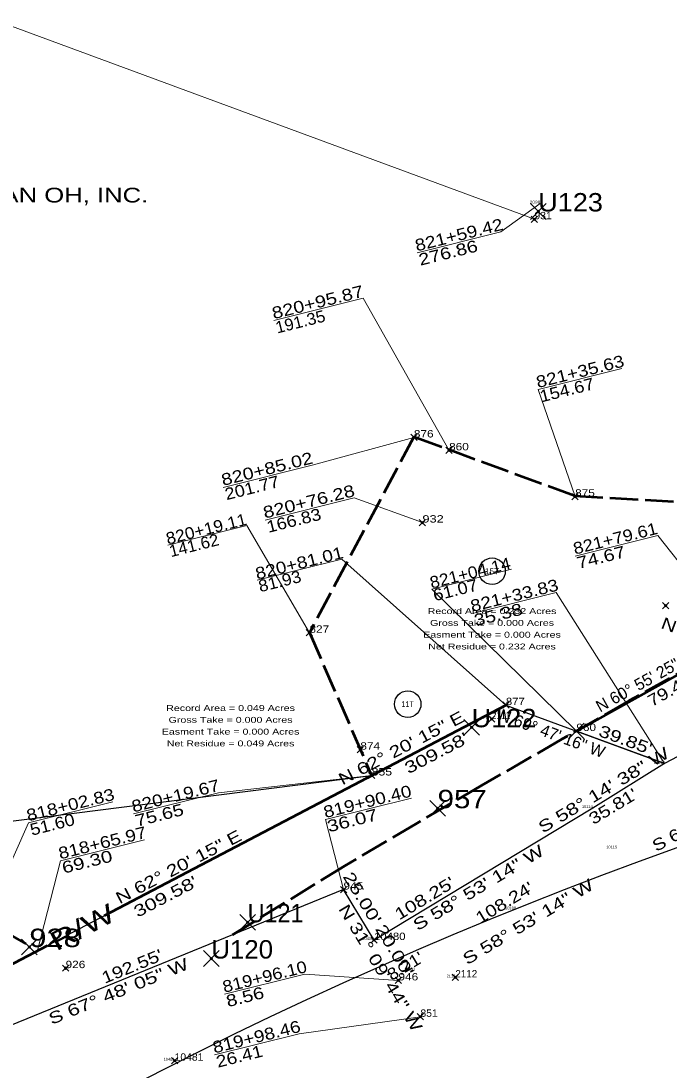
# Model space of a CAD drawing. Extents: x 1802000 to 1989153, y 371000 to 566163.
# Drawn here: x 1985985.6 to 1986260.3, y 561477.4 to 561921.9 of the extents above; entities that cross this region are included whole.
import ezdxf
from ezdxf.enums import TextEntityAlignment as Align

# ---------------------------------------------------------------- set-up
doc = ezdxf.new("R2010")
doc.units = 0
doc.header["$LTSCALE"] = 2
doc.header["$PDMODE"] = 32
doc.header["$PDSIZE"] = 1
doc.linetypes.add('LONG_DASHED', pattern=[7.5, 6, -1.5])
for name, color, linetype, lineweight in [('1', 7, 'Continuous', 13), ('24', 7, 'LONG_DASHED', 53), ('39', 7, 'Continuous', 13), ('40', 7, 'Continuous', 25), ('44', 7, 'Continuous', 53), ('54', 7, 'Continuous', 13), ('9', 7, 'Continuous', 13)]:
    doc.layers.add(name, color=color, linetype=linetype, lineweight=lineweight)
doc.layers.add('62', color=7, linetype='Continuous')

msp = doc.modelspace()

# ---------------------------------------------------------------- linework, layer by layer
at = {"layer": '1'}
for p, q in [((1986188.918, 561832.47), (1986205.689, 561844.529)), ((1986188.918, 561832.47), (1986153.477, 561823.607)), ((1986130.705, 561804.367), (1986092.819, 561794.892)), ((1986130.705, 561804.367), (1986167.048, 561739.938)), ((1986109.622, 561733.836), (1986152.126, 561745.406)), ((1986109.622, 561733.836), (1986071.354, 561724.265)), ((1986126.824, 561719.864), (1986089.091, 561710.428)), ((1986126.824, 561719.864), (1986155.747, 561709.35)), ((1986081.342, 561708.121), (1986047.85, 561699.745)), ((1986081.342, 561708.121), (1986107.879, 561662.661)), ((1986255.578, 561703.918), (1986220.519, 561695.15)), ((1986255.578, 561703.918), (1986290.384, 561659.608)), ((1986121.598, 561693.886), (1986085.698, 561684.908)), ((1986121.598, 561693.886), (1986191.129, 561632.011)), ((1986212.44, 561679.697), (1986176.961, 561670.824)), ((1986212.44, 561679.697), (1986258.379, 561607.252)), ((1986069.296, 561594.899), (1986134.212, 561602.177)), ((1986069.296, 561594.899), (1986033.358, 561585.912)), ((1986105.943, 561517.991), (1986071.915, 561509.48)), ((1986105.943, 561517.991), (1986145.599, 561515.354)), ((1986103.542, 561492.774), (1986154.913, 561499.951)), ((1986103.542, 561492.774), (1986067.68, 561483.805))]:
    msp.add_line(p, q, dxfattribs=at)
for points in [[(1986240.292, 561774.582), (1986204.812, 561765.709), (1986220.459, 561720.365)], [(1986193.472, 561689.559), (1986159.674, 561681.106), (1986220.985, 561621.019)], [(1986024.591, 561591.067), (1985988.806, 561582.118), (1985944.035, 561481.412)], [(1986151.181, 561592.643), (1986114.708, 561583.521), (1986122.313, 561553.861)], [(1986037.896, 561574.916), (1986002.34, 561566.023), (1985992.676, 561527.987)]]:
    msp.add_lwpolyline(points, dxfattribs=at)
at = {"layer": '24', "linetype": 'Continuous', "lineweight": 13}
msp.add_lwpolyline([(1985871.654, 561971.019), (1985925.638, 561951.075), (1985922.172, 561941.694), (1986203.225, 561837.86)], dxfattribs=at)
at = {"layer": '24'}
msp.add_lwpolyline([(1986694.76, 561758.623), (1986658.331, 561760.093), (1986636.487, 561760.101), (1986611.035, 561759.81), (1986554.661, 561755.908), (1986526.451, 561751.244), (1986511.773, 561748.564), (1986474.85, 561739.523), (1986444.992, 561730.056), (1986421.711, 561721.354), (1986396.586, 561710.704), (1986372.783, 561700.12), (1986345.332, 561687.624), (1986320.853, 561675.649), (1986300.109, 561664.822), (1986273.663, 561650.645), (1986243.256, 561633.833), (1986214.879, 561617.514), (1986180.839, 561597.951), (1986153.506, 561582.005), (1986122.918, 561563.947), (1986075.225, 561534.646)], dxfattribs=at)
at = {"layer": '40'}
for centre in [(1986185.255, 561688.708), (1986149.504, 561632.419)]:
    msp.add_circle(centre, 5.625, dxfattribs=at)
at = {"layer": '44', "linetype": 'LONG_DASHED'}
for p, q in [((1986220.252, 561720.615), (1986395.837, 561710.737)), ((1986107.92, 561662.737), (1986134.176, 561602.224))]:
    msp.add_line(p, q, dxfattribs=at)
at = {"layer": '44'}
for p, q in [((1986290.384, 561659.608), (1986220.985, 561621.019)), ((1986021.02, 561542.844), (1986191.129, 561632.011)), ((1985916.933, 561488.284), (1985996.869, 561530.184))]:
    msp.add_line(p, q, dxfattribs=at)
at = {"layer": '44', "linetype": 'LONG_DASHED'}
for points in [[(1986220.252, 561720.615), (1986152.169, 561745.618), (1986107.88, 561662.661)], [(1985863.777, 561525.693), (1985912.287, 561574.181), (1985989.824, 561529.625)]]:
    msp.add_lwpolyline(points, dxfattribs=at)
at = {"layer": '54'}
for p, q in [((1986201.489, 561837.813), (1986208.156, 561844.488)), ((1986201.489, 561844.488), (1986208.156, 561837.813)), ((1986201.892, 561836.525), (1986204.558, 561839.195)), ((1986201.892, 561839.195), (1986204.558, 561836.525)), ((1986150.793, 561744.071), (1986153.459, 561746.741)), ((1986150.793, 561746.741), (1986153.459, 561744.071)), ((1986165.714, 561738.603), (1986168.381, 561741.273)), ((1986165.714, 561741.273), (1986168.381, 561738.603)), ((1986219.126, 561719.03), (1986221.792, 561721.7)), ((1986219.126, 561721.7), (1986221.792, 561719.03)), ((1986154.414, 561708.014), (1986157.08, 561710.684)), ((1986154.414, 561710.684), (1986157.08, 561708.014)), ((1986257.449, 561672.798), (1986260.116, 561675.468)), ((1986257.449, 561675.468), (1986260.116, 561672.798)), ((1986106.546, 561661.326), (1986109.213, 561663.996)), ((1986106.546, 561663.996), (1986109.213, 561661.326)), ((1986189.796, 561630.676), (1986192.462, 561633.346)), ((1986189.796, 561633.346), (1986192.462, 561630.676)), ((1986183.798, 561624.72), (1986186.464, 561627.39)), ((1986183.798, 561627.39), (1986186.464, 561624.72)), ((1986173.266, 561619.281), (1986179.932, 561625.956)), ((1986173.266, 561625.956), (1986179.932, 561619.281)), ((1986217.652, 561617.681), (1986224.319, 561624.356)), ((1986217.652, 561624.356), (1986224.319, 561617.681)), ((1986128.105, 561611.807), (1986130.772, 561614.477)), ((1986128.105, 561614.477), (1986130.772, 561611.807)), ((1986132.879, 561600.842), (1986135.546, 561603.512)), ((1986132.879, 561603.512), (1986135.546, 561600.842)), ((1986132.879, 561600.842), (1986135.546, 561603.512)), ((1986132.879, 561603.512), (1986135.546, 561600.842)), ((1986158.822, 561584.969), (1986165.489, 561591.644)), ((1986158.822, 561591.644), (1986165.489, 561584.969)), ((1986120.979, 561552.526), (1986123.646, 561555.196)), ((1986120.979, 561555.196), (1986123.646, 561552.526)), ((1986078.333, 561536.657), (1986085, 561543.332)), ((1986078.333, 561543.332), (1986085, 561536.657)), ((1986133.916, 561531.133), (1986136.583, 561533.803)), ((1986133.916, 561533.803), (1986136.583, 561531.133)), ((1985985.823, 561526.147), (1985992.49, 561532.822)), ((1985985.823, 561532.822), (1985992.49, 561526.147)), ((1986062.931, 561521.29), (1986069.597, 561527.965)), ((1986062.931, 561527.965), (1986069.597, 561521.29)), ((1986003.184, 561519.218), (1986005.85, 561521.888)), ((1986003.184, 561521.888), (1986005.85, 561519.218)), ((1986144.265, 561514.019), (1986146.932, 561516.689)), ((1986144.265, 561516.689), (1986146.932, 561514.019)), ((1986168.366, 561515.285), (1986171.033, 561517.955)), ((1986168.366, 561517.955), (1986171.033, 561515.285)), ((1986153.58, 561498.616), (1986156.246, 561501.286)), ((1986153.58, 561501.286), (1986156.246, 561498.616)), ((1986049.398, 561480.023), (1986052.065, 561482.693)), ((1986049.398, 561482.693), (1986052.065, 561480.023))]:
    msp.add_line(p, q, dxfattribs=at)
at = {"layer": '54', "lineweight": 25}
msp.add_line((1985912.287, 561574.181), (1986134.212, 561602.177), dxfattribs=at)
for points in [[(1986258.379, 561607.252), (1986220.985, 561621.019), (1986290.384, 561659.608), (1986329.85, 561644.878)], [(1985916.933, 561488.284), (1986191.129, 561632.011), (1986258.379, 561607.252), (1986227.929, 561588.404), (1986135.249, 561532.468), (1986122.313, 561553.861), (1985944.035, 561481.112), (1985935.692, 561475.083)]]:
    msp.add_lwpolyline(points, close=True, dxfattribs=at)
msp.add_arc((1986886.851, 559829.7), 1850, 75.60646, 143.77416, dxfattribs=at)
at = {"layer": '54'}
for p in [(1986204.823, 561841.151), (1986203.225, 561837.86), (1986152.126, 561745.406), (1986167.048, 561739.938), (1986220.459, 561720.365), (1986155.747, 561709.35), (1986258.783, 561674.133), (1986107.879, 561662.661), (1986191.129, 561632.011), (1986185.131, 561626.055), (1986176.599, 561622.618), (1986220.985, 561621.019), (1986129.439, 561613.142), (1986134.212, 561602.177), (1986162.156, 561588.306), (1986122.313, 561553.861), (1986081.667, 561539.995), (1986135.249, 561532.468), (1985989.157, 561529.485), (1986066.264, 561524.627), (1986004.517, 561520.553), (1986145.599, 561515.354), (1986169.699, 561516.62), (1986154.913, 561499.951), (1986050.731, 561481.358)]:
    msp.add_point(p, dxfattribs=at)
at = {"layer": '9'}
msp.add_line((1986258.379, 561607.252), (1986220.985, 561621.019), dxfattribs=at)
msp.add_lwpolyline([(1986258.379, 561607.252), (1986220.985, 561621.019), (1986290.384, 561659.608), (1986329.85, 561644.878)], close=True, dxfattribs=at)

# ---------------------------------------------------------------- texts
at = {"layer": '1'}
for s, width, p in [('821+59.42', 1.2, (1986153.326, 561824.213)), ('276.86', 1.25, (1986154.842, 561818.15)), ('820+95.87', 1.25, (1986092.667, 561795.498)), ('191.35', 1.05, (1986094.184, 561789.435)), ('821+35.63', 1.2, (1986204.66, 561766.315)), ('154.67', 1.15, (1986206.177, 561760.252)), ('820+85.02', 1.25, (1986071.203, 561724.872)), ('201.77', 1.15, (1986072.719, 561718.808)), ('820+76.28', 1.25, (1986088.94, 561711.034)), ('166.83', 1.15, (1986090.456, 561704.971)), ('820+19.11', 1.1, (1986047.789, 561699.987)), ('821+79.61', 1.15, (1986220.368, 561695.757)), ('141.62', 1.05, (1986049.123, 561694.652)), ('820+81.01', 1.2, (1986085.638, 561685.15)), ('74.67', 1.25, (1986221.884, 561689.693)), ('821+04.14', 1.1, (1986159.613, 561681.348)), ('81.93', 1.1, (1986086.972, 561679.815)), ('61.07', 1.15, (1986160.947, 561676.013)), ('821+33.83', 1.2, (1986176.809, 561671.43)), ('35.38', 1.25, (1986178.325, 561665.367)), ('820+19.67', 1.2, (1986033.207, 561586.518)), ('818+02.83', 1.2, (1985988.654, 561582.724)), ('819+90.40', 1.2, (1986114.557, 561584.128)), ('75.65', 1.25, (1986034.723, 561580.455)), ('36.07', 1.3, (1986116.073, 561578.064)), ('51.60', 1.15, (1985990.171, 561576.661)), ('818+65.97', 1.2, (1986002.188, 561566.63)), ('69.30', 1.3, (1986003.705, 561560.566)), ('819+96.10', 1.15, (1986071.763, 561510.087)), ('8.56', 1.25, (1986073.279, 561504.023)), ('819+98.46', 1.2, (1986067.529, 561484.411)), ('26.41', 1.2, (1986069.045, 561478.348))]:
    msp.add_text(s, height=5, rotation=14.041, dxfattribs=dict(at, width=width)).set_placement(p)
at = {"layer": '39'}
for s, rotation, width, p in [('N 69° 31\' 57" W', 339.532, 1.3, (1986285.192, 561654.011)), ("79.41'", 29.076, 1.2, (1986262.422, 561636.403)), ('N 62° 20\' 15" E', 27.662, 1.3, (1986147.964, 561611.655)), ("39.85'", 339.788, 1.3, (1986240.978, 561614.99)), ("309.58'", 27.662, 1.35, (1986162.846, 561609.501)), ('S 58° 14\' 38" W', 31.113, 1.35, (1986233.853, 561593.884)), ('S 61° 26\' 14" W', 28.563, 1.25, (1986280.567, 561583.716)), ("35.81'", 31.113, 1.25, (1986237.848, 561586.983)), ('N 62° 20\' 15" E', 27.662, 1.3, (1986053.523, 561561.286)), ('S 58° 53\' 14" W', 31.113, 1.35, (1986180.769, 561552.507)), ("309.58'", 27.662, 1.35, (1986048.056, 561548.693)), ("25.00'", 301.162, 1.35, (1986128.131, 561548.995)), ("108.25'", 31.113, 1.3, (1986158.001, 561548.039)), ('S 58° 53\' 14" W', 31.113, 1.35, (1986201.817, 561538.066)), ("108.24'", 31.113, 1.25, (1986191.832, 561546.189)), ('N 31° 09\' 44" W', 301.162, 1.3, (1986135.858, 561519.383)), ("20.00'", 301.162, 1.35, (1986141.833, 561526.805)), ("192.55'", 22.199, 1.25, (1986033.646, 561519.029)), ('S 67° 48\' 05" W', 22.199, 1.35, (1986027.87, 561508.431)), ("8.21'", 31.113, 1.15, (1986149.758, 561519.324))]:
    msp.add_text(s, height=5, rotation=rotation, dxfattribs=dict(at, width=width)).set_placement(p, align=Align.CENTER)
for s, rotation, p in [('N 60° 55\' 25" E', 29.076, (1986250.855, 561639.842)), ('N 69° 47\' 16" W', 339.788, (1986209.851, 561617.689))]:
    msp.add_text(s, height=5, rotation=rotation, dxfattribs=at).set_placement(p, align=Align.CENTER)
at = {"layer": '40', "width": 1.3}
msp.add_text('API/LOGAN OH, INC.', height=6.25, dxfattribs=at).set_placement((1985933.89, 561844.957))
at = {"layer": '40'}
for s, width, p in [('15T', 1.05, (1986185.255, 561687.458)), ('Record Area = 0.232 Acres', 1.35, (1986185.255, 561670.583)), ('Gross Take = 0.000 Acres', 1.35, (1986185.255, 561665.583)), ('Easment Take = 0.000 Acres', 1.35, (1986185.255, 561660.583)), ('Net Residue = 0.232 Acres', 1.35, (1986185.255, 561655.583)), ('Record Area = 0.049 Acres', 1.35, (1986074.436, 561629.511)), ('11T', 0.85, (1986149.504, 561631.169)), ('Gross Take = 0.000 Acres', 1.35, (1986074.436, 561624.511)), ('Easment Take = 0.000 Acres', 1.35, (1986074.436, 561619.511)), ('Net Residue = 0.049 Acres', 1.35, (1986074.436, 561614.511))]:
    msp.add_text(s, height=2.5, dxfattribs=dict(at, width=width)).set_placement(p, align=Align.CENTER)
at = {"layer": '44', "width": 1.4}
msp.add_text('R/W', height=8, rotation=27.662, dxfattribs=at).set_placement((1986013.516, 561534.333), align=Align.CENTER)
at = {"layer": '54'}
for s, height, width, p in [('U123', 7.8, 1.1, (1986204.823, 561841.151)), ('931', 3.12, 1.05, (1986203.225, 561837.86)), ('876', 3.12, 1.2, (1986152.126, 561745.406)), ('860', 3.12, 1.2, (1986167.048, 561739.938)), ('875', 3.12, 1.2, (1986220.459, 561720.365)), ('932', 3.12, 1.3, (1986155.747, 561709.35)), ('827', 3.12, 1.2, (1986107.879, 561662.661)), ('877', 3.12, 1.15, (1986191.129, 561632.011)), ('U122', 7.8, 1.1, (1986176.599, 561622.618)), ('2111', 3.12, 0.85, (1986185.131, 561626.055)), ('960', 3.12, 1.2, (1986220.985, 561621.019)), ('874', 3.12, 1.2, (1986129.439, 561613.142)), ('855', 3.12, 1.25, (1986134.212, 561602.177)), ('957', 7.8, 1.2, (1986162.156, 561588.306)), ('945', 3.12, 1.2, (1986122.313, 561553.861)), ('U121', 7.8, 0.95, (1986081.667, 561539.995)), ('928', 7.8, 1.25, (1985989.157, 561529.485)), ('10480', 3.12, 1.15, (1986135.249, 561532.468)), ('U120', 7.8, 1.05, (1986066.264, 561524.627)), ('926', 3.12, 1.2, (1986004.517, 561520.553)), ('946', 3.12, 1.2, (1986145.599, 561515.354)), ('851', 3.12, 1.05, (1986154.913, 561499.951)), ('10481', 3.12, 1.05, (1986050.731, 561481.358))]:
    msp.add_text(s, height=height, dxfattribs=dict(at, width=width)).set_placement(p)
msp.add_text('2112', height=3.12, dxfattribs=at).set_placement((1986169.699, 561516.62))
at = {"layer": '62'}
for s, width, p in [('2098', 1.25, (1986205.689, 561844.529)), ('2111', 0.85, (1986185.131, 561626.055)), ('10119', 0.95, (1986258.379, 561607.252)), ('10114', 0.95, (1986227.929, 561588.404)), ('10115', 0.95, (1986238.263, 561571.281)), ('10108', 1.05, (1986195.445, 561545.438)), ('10480', 1.15, (1986135.249, 561532.468)), ('10101', 0.95, (1986152.626, 561519.595)), ('10481', 1.05, (1986050.731, 561481.358))]:
    msp.add_text(s, height=1.2, dxfattribs=dict(at, width=width)).set_placement(p, align=Align.RIGHT)
msp.add_text('2112', height=1.2, dxfattribs=at).set_placement((1986169.699, 561516.62), align=Align.RIGHT)

doc.saveas('drawing.dxf')
